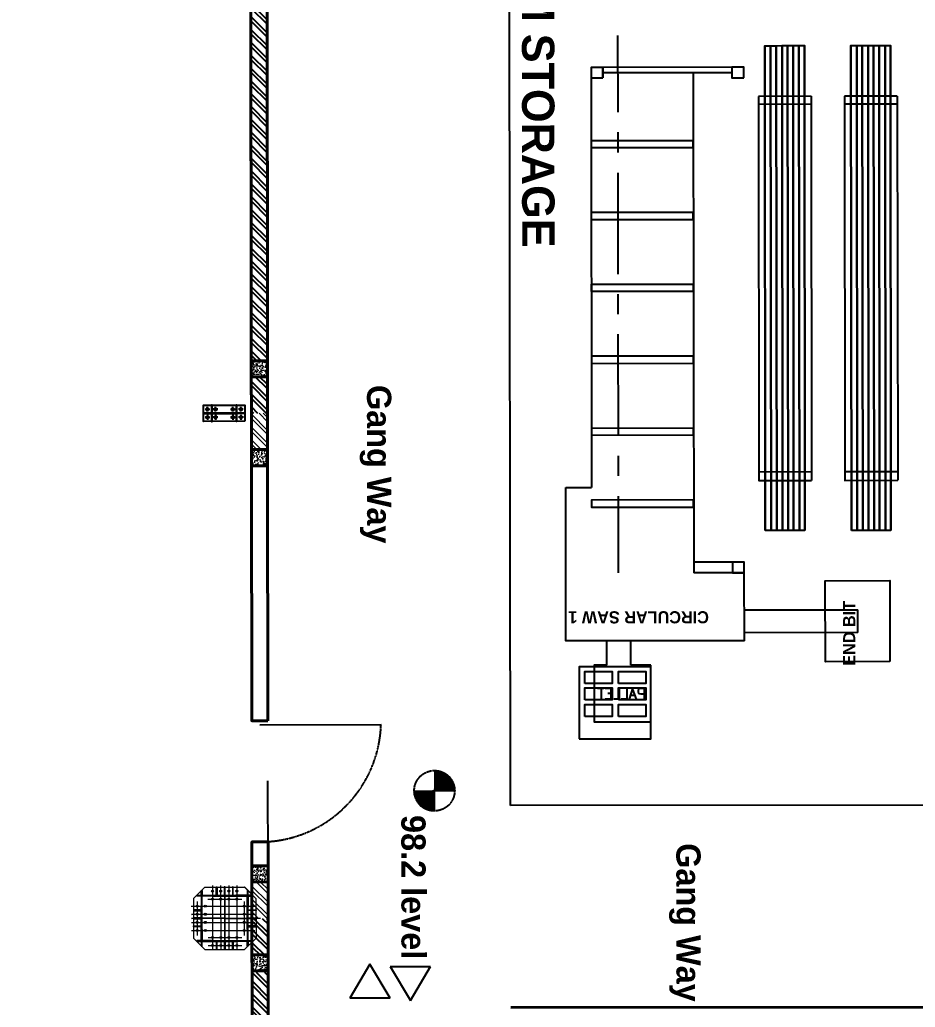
# Model space of a CAD drawing. Header units: feet. Extents: x -99009 to 3252343, y -11094690 to 9035152.
# Drawn here: x 2510470 to 2521547, y -1963804 to -1951585 of the extents above; entities that cross this region are included whole.
import ezdxf

# ---------------------------------------------------------------- set-up
doc = ezdxf.new("R2010")
doc.units = ezdxf.units.FT
doc.linetypes.add('CENTER', pattern=[2, 1.25, -0.25, 0.25, -0.25])
doc.linetypes.add('HIDDEN2', pattern=[0.1875, 0.125, -0.0625])
for name, color, linetype in [('1', 1, 'Continuous'), ('DOOR', 5, 'Continuous'), ('JOB', 4, 'Continuous'), ('K-LINE', 7, 'Continuous')]:
    doc.layers.add(name, color=color, linetype=linetype)
doc.layers.add('HATCH WALL', color=7, linetype='Continuous', true_color=0x7d7d7d)
for name, color, linetype, lineweight in [('Line', 7, 'Continuous', 13), ('NAMEPLATE-LINE', 1, 'Continuous', 0), ('RCC', 3, 'Continuous', 40), ('ROAD', 134, 'Continuous', 0), ('WALL', 10, 'Continuous', 40)]:
    doc.layers.add(name, color=color, linetype=linetype, lineweight=lineweight)
doc.styles.get("Standard").update_dxf_attribs({"font": 'GOTHICB.TTF'})
pattern_1 = [(45, (-189091.04, -251272.94), (-79.549513, 79.549513), []), (45, (-189038.01, -251272.94), (-79.549513, 79.549513), [])]

# ---------------------------------------------------------------- blocks, each defined once
blk = doc.blocks.new('DOOR 123')
blk.add_lwpolyline([(-1381, 0), (-1381, 1500, -0.410737)], format="xyb")
at = {"linetype": 'HIDDEN2'}
blk.add_lwpolyline([(-1381, 1499, -0.404482), (69, 0)], format="xyb", dxfattribs=at)
blk = doc.blocks.new('RCC COLUMN')
at = {"layer": 'ROAD'}
h = blk.add_hatch(dxfattribs=at)
h.set_pattern_fill('AR-CONC', color=252, scale=10)
h.set_pattern_definition([(50, (-23146.816, 205572.735), (71.726018, -6.275213), [7.5, -82.5]), (355, (-23146.82, 205572.735), (-13.875133, 75.219213), [6, -66]), (100.451444, (-23140.84, 205572.21), (57.850885, 68.944), [6.37402, -70.11421]), (46.1842, (-23146.82, 205592.735), (106.724133, -16.551928), [11.25, -123.75]), (96.635635, (-23137.92, 205591.36), (93.466195, 97.41186), [9.561034, -105.171376]), (351.184164, (-23146.82, 205592.73), (93.466195, 97.41186), [9, -99]), (21, (-23136.816, 205587.735), (59.690705, -40.261889), [7.5, -82.5]), (326, (-23136.82, 205587.735), (24.331533, 72.515005), [6, -66]), (71.451445, (-23131.84, 205584.38), (84.022238, 32.253115), [6.37402, -70.11421]), (37.5, (-23146.816, 205572.735), (1.2159855, 33.2893854), [0, -65.2, 0, -67, 0, -66.25]), (7.5, (-23146.816, 205572.735), (26.306954, 39.441171), [0, -38.2, 0, -63.7, 0, -25.25]), (327.5, (-23169.116, 205572.735), (53.3822436, -2.2554872), [0, -25, 0, -78, 0, -103.5]), (317.5, (-23179.116, 205572.735), (58.318617, 10.010498), [0, -32.5, 0, -51.8, 0, -73.5])])
h.paths.add_polyline_path([(-100, -115), (100, -115), (100, 85), (-100, 85)])
at = {"layer": 'RCC'}
blk.add_lwpolyline([(-100, -115), (100, -115), (100, 85), (-100, 85)], close=True, dxfattribs=at)
blk = doc.blocks.new('WALL FOR INNER GRID')
at = {"layer": 'HATCH WALL'}
h = blk.add_hatch(dxfattribs=at)
h.set_pattern_fill('ANSI32', color=256, scale=300, style=0)
h.set_pattern_definition(pattern_1)
h.paths.add_polyline_path([(31987, -23106), (32452, -23106), (32452, -23306), (31987, -23306)])
h = blk.add_hatch(dxfattribs=at)
h.set_pattern_fill('ANSI32', color=256, scale=300, style=0)
h.set_pattern_definition(pattern_1)
h.paths.add_polyline_path([(32652, -23306), (37572, -23306), (37572, -23106), (32652, -23106)])
h = blk.add_hatch(dxfattribs=at)
h.set_pattern_fill('ANSI32', color=256, scale=300, style=0)
h.set_pattern_definition([(45, (-183306.04, -251272.94), (-79.549513, 79.549513), []), (45, (-183253.01, -251272.94), (-79.549513, 79.549513), [])])
h.paths.add_polyline_path([(37772, -23106), (38237, -23106), (38237, -23306), (37772, -23306)])
at = {"layer": 'WALL'}
for points in [[(31987, -23106), (32437, -23106), (32437, -23306), (31987, -23306)], [(31987, -23106), (32437, -23106), (32437, -23306), (31987, -23306)], [(38237, -23306), (37787, -23306), (37787, -23106), (38237, -23106)], [(38237, -23306), (37787, -23306), (37787, -23106), (38237, -23106)]]:
    blk.add_lwpolyline(points, dxfattribs=at)
blk.add_lwpolyline([(32637, -23306), (37587, -23306), (37587, -23106), (32637, -23106)], close=True, dxfattribs=at)
at = {"xscale": -1, "rotation": 180}
blk.add_blockref('RCC COLUMN', (32537, -23221), dxfattribs=at)
at = {"rotation": 180}
blk.add_blockref('RCC COLUMN', (37687, -23221), dxfattribs=at)
blk = doc.blocks.new('BRICK HALF')
at = {"layer": 'NAMEPLATE-LINE'}
h = blk.add_hatch(dxfattribs=at)
h.set_pattern_fill('ANSI32', color=252, scale=300)
h.set_pattern_definition([(45, (612044.52, -48177.99), (-79.549513, 79.549513), []), (45, (612097.55, -48177.99), (-79.549513, 79.549513), [])])
h.paths.add_polyline_path([(0, 0), (450, 0), (450, -200), (0, -200)])
at = {"layer": 'WALL'}
blk.add_lwpolyline([(0, 0), (450, 0), (450, -200), (0, -200)], dxfattribs=at)
at = {"rotation": 180}
blk.add_blockref('RCC COLUMN', (550, -115), dxfattribs=at)
blk = doc.blocks.new('BRICK WORK RIGHT')
at = {"layer": 'NAMEPLATE-LINE'}
h = blk.add_hatch(dxfattribs=at)
h.set_pattern_fill('ANSI32', color=252, scale=300)
h.set_pattern_definition([(45, (610944.52, -49071.99), (-79.549513, 79.549513), []), (45, (610997.55, -49071.99), (-79.549513, 79.549513), [])])
h.paths.add_polyline_path([(0, 0), (-450, 0), (-450, -200), (0, -200)])
at = {"layer": 'WALL'}
blk.add_lwpolyline([(0, 0), (-450, 0), (-450, -200), (0, -200)], dxfattribs=at)
at = {"xscale": -1, "rotation": 180}
blk.add_blockref('RCC COLUMN', (-550, -115), dxfattribs=at)
blk = doc.blocks.new('zw$D17B')
at = {"color": 7, "lineweight": 0}
for p, q in [((-387, 246), (-246, 387)), ((-246, 387), (246, 387)), ((246, 387), (387, 246)), ((-387, -246), (-387, 246)), ((-138, 290), (-138, 278)), ((138, 290), (-138, 290)), ((138, 278), (-138, 278)), ((-2, 2), (-2, 278)), ((2, 2), (2, 278)), ((138, 290), (138, 278)), ((387, -246), (387, 246)), ((-287, 138), (-275, 138)), ((-287, -138), (-287, 138)), ((-275, -138), (-275, 138)), ((275, -138), (275, 138)), ((287, 138), (275, 138)), ((287, -138), (287, 138)), ((-275, 2), (275, 2)), ((-275, -2), (275, -2)), ((-2, -2), (-2, -278)), ((2, -2), (2, -278)), ((-287, -138), (-275, -138)), ((287, -138), (275, -138)), ((-246, -387), (-387, -246)), ((138, -278), (-138, -278)), ((-138, -290), (-138, -278)), ((138, -290), (-138, -290)), ((138, -290), (138, -278)), ((246, -387), (387, -246)), ((-246, -387), (246, -387))]:
    blk.add_line(p, q, dxfattribs=at)
at = {"color": 1, "lineweight": 0}
for p, q in [((-150, -413), (-150, 372)), ((-50, -410), (-50, 372)), ((0, -410), (0, 444)), ((50, -410), (50, 372)), ((150, -413), (150, 372)), ((-406, 150), (378, 150)), ((-237, -207), (-237, 213)), ((-207, 240), (213, 240)), ((237, -207), (237, 213)), ((337, -207), (337, 213)), ((-406, 50), (378, 50)), ((-406, -50), (378, -50)), ((-406, -150), (378, -150)), ((-207, -340), (213, -340))]:
    blk.add_line(p, q, dxfattribs=at)
at = {"color": 5, "lineweight": 0}
blk.add_line((-246, -387), (-246, -387), dxfattribs=at)
at = {"color": 3, "lineweight": 0}
for points in [[(-105, 290), (-105, 387), (-95, 387), (-95, 290)], [(-5, 290), (-5, 387), (5, 387), (5, 290)], [(105, 290), (105, 387), (95, 387), (95, 290)], [(-344, 278), (-287, 278), (-287, 290), (-344, 290)], [(-275, 138), (-275, 346), (-287, 346), (-287, 138)], [(-138, 278), (-275, 278), (-275, 290), (-138, 290)], [(138, 278), (275, 278), (275, 290), (138, 290)], [(275, 138), (275, 346), (287, 346), (287, 138)], [(343, 278), (287, 278), (287, 290), (343, 290)], [(-287, 105), (-387, 105), (-387, 95), (-287, 95)], [(-287, 105), (-387, 105), (-387, 95), (-287, 95)], [(-287, 5), (-387, 5), (-387, -5), (-287, -5)], [(-287, 5), (-387, 5), (-387, -5), (-287, -5)], [(287, 105), (387, 105), (387, 95), (287, 95)], [(287, 5), (387, 5), (387, -5), (287, -5)], [(-287, -105), (-387, -105), (-387, -95), (-287, -95)], [(-287, -105), (-387, -105), (-387, -95), (-287, -95)], [(287, -105), (387, -105), (387, -95), (287, -95)], [(-275, -138), (-275, -346), (-287, -346), (-287, -138)], [(275, -138), (275, -346), (287, -346), (287, -138)], [(-344, -278), (-287, -278), (-287, -290), (-344, -290)], [(-138, -278), (-275, -278), (-275, -290), (-138, -290)], [(-105, -290), (-105, -387), (-95, -387), (-95, -290)], [(-5, -290), (-5, -387), (5, -387), (5, -290)], [(105, -290), (105, -387), (95, -387), (95, -290)], [(138, -278), (275, -278), (275, -290), (138, -290)], [(343, -278), (287, -278), (287, -290), (343, -290)]]:
    blk.add_lwpolyline(points, close=True, dxfattribs=at)
at = {"color": 2, "lineweight": 0}
for centre in [(-150, 340), (-150, 240), (-50, 340), (-50, 240), (50, 340), (50, 240), (150, 340), (150, 240), (-337, 150), (-237, 150), (237, 150), (337, 150), (-337, 50), (-237, 50), (237, 50), (337, 50), (-337, -50), (-237, -50), (237, -50), (337, -50), (-337, -150), (-237, -150), (-150, -240), (-50, -240), (50, -240), (150, -240), (237, -150), (337, -150), (-150, -340), (-50, -340), (50, -340), (150, -340)]:
    blk.add_circle(centre, 12, dxfattribs=at)
blk = doc.blocks.new('RM STAND-01')
at = {"transparency": 33554687}
for points in [[(1638540, -1443054), (1632540, -1443054)], [(1638540, -1443121), (1632540, -1443121), (1632540, -1443054), (1638540, -1443054)], [(1633167, -1442970), (1637920, -1442970)], [(1633167, -1443622), (1637920, -1443622), (1637920, -1442970)], [(1633167, -1442970), (1633167, -1443622)], [(1633266, -1442970), (1633266, -1443622)], [(1637815, -1442970), (1637815, -1443622)], [(1638540, -1443194), (1632540, -1443194), (1632540, -1443121), (1638540, -1443121)], [(1638540, -1443262), (1632540, -1443262), (1632540, -1443194), (1638540, -1443194)], [(1638540, -1443330), (1632540, -1443330), (1632540, -1443262), (1638540, -1443262)], [(1638540, -1443403), (1632540, -1443403), (1632540, -1443330), (1638540, -1443330)], [(1638540, -1443471), (1632540, -1443471), (1632540, -1443403), (1638540, -1443403)], [(1638540, -1443544), (1632540, -1443544), (1632540, -1443471), (1638540, -1443471)], [(1632540, -1443544), (1638540, -1443544)]]:
    blk.add_lwpolyline(points, dxfattribs=at)
at = {"color": 1, "transparency": 33554687}
for points in [[(1638540, -1443054), (1638540, -1443121)], [(1638540, -1443121), (1638540, -1443194)], [(1638540, -1443194), (1638540, -1443262)], [(1638540, -1443262), (1638540, -1443330)], [(1638540, -1443330), (1638540, -1443403)], [(1638540, -1443403), (1638540, -1443471)], [(1638540, -1443471), (1638540, -1443544)]]:
    blk.add_lwpolyline(points, dxfattribs=at)
blk = doc.blocks.new('24')
h = blk.add_hatch(color=7)
h.dxf.hatch_style = 1
edge = h.paths.add_edge_path()
edge.add_ellipse((0, 0), major_axis=(15, 0), ratio=1, start_angle=0, end_angle=360)
at = {"color": 1}
for p, q in [((-30, 0), (30, 0)), ((0, 30), (0, -30))]:
    blk.add_line(p, q, dxfattribs=at)
at = {"color": 7}
blk.add_circle((0, 0), 15, dxfattribs=at)
blk = doc.blocks.new('zw$CD60')
at = {"color": 1}
for p, rotation in [((-50, 50), 270), ((50, -50), 90.00000000000001)]:
    blk.add_blockref('24', p, dxfattribs=dict(at, rotation=rotation))
at = {"color": 1, "xscale": -1}
for p, rotation in [((50, 50), 89.99999999999982), ((-50, -50), 270)]:
    blk.add_blockref('24', p, dxfattribs=dict(at, rotation=rotation))
blk = doc.blocks.new('FD824G4')
at = {"color": 3}
blk.add_lwpolyline([(943529, 463794), (944043, 463794), (944043, 463594), (943529, 463594)], close=True, dxfattribs=at)
at = {"color": 1}
blk.add_lwpolyline([(943629, 463794), (943629, 463594), (943636, 463594), (943636, 463691), (943936, 463691), (943936, 463594), (943943, 463594), (943943, 463794), (943936, 463794), (943936, 463696), (943636, 463696), (943636, 463794)], close=True, dxfattribs=at)
at = {"color": 4}
for points in [[(943629, 463696), (943629, 463691), (943529, 463691), (943529, 463696)], [(943943, 463696), (943943, 463691), (944043, 463691), (944043, 463696)]]:
    blk.add_lwpolyline(points, close=True, dxfattribs=at)
at = {"color": 1, "xscale": -1, "rotation": 270}
blk.add_blockref('zw$CD60', (943629, 463694), dxfattribs=at)
at = {"color": 1, "rotation": 90}
blk.add_blockref('zw$CD60', (943943, 463694), dxfattribs=at)

msp = doc.modelspace()

# ---------------------------------------------------------------- hatches: boundary and pattern name
at = {"linetype": 'CENTER'}
h = msp.add_hatch(dxfattribs=at)
h.set_pattern_fill('ANSI31', color=256, angle=270.065051714)
h.set_pattern_definition([(315.0650517141, (2817680.78645, 8207016.21485), (0.0882879375238, 0.0884886438352), [])])
h.paths.add_polyline_path([(2515349.65708, -1961125.0954, 0.4142135624), (2515599.94076, -1961374.8114), (2515599.65692, -1961124.81156)])
h.paths.add_polyline_path([(2515599.65692, -1961124.81156), (2515849.65676, -1961124.52772, 0.4142135624), (2515599.37308, -1960874.81172)])

# ---------------------------------------------------------------- linework, layer by layer
for p, q in [((2513541.67027, -1962073.39), (2513540.45498, -1961002.99327)), ((2514802.13001, -1963271.56226), (2514552.60702, -1963691.84584)), ((2515052.6067, -1963691.27815), (2514802.13001, -1963271.56226)), ((2515052.16288, -1963300.37404), (2515302.63957, -1963720.08993)), ((2515302.63957, -1963720.08993), (2515552.16256, -1963299.80636))]:
    msp.add_line(p, q)
at = {"transparency": 33554687}
for points in [[(2517870.89448, -1952727.62975), (2517869.81637, -1951778.06153)], [(2517682.43767, -1952174.79862), (2517536.35148, -1952174.96449), (2517536.49957, -1952305.39915), (2517682.58576, -1952305.23329)], [(2517536.35148, -1952174.96449), (2517542.25144, -1957371.48257)], [(2519278.95676, -1952172.98599), (2517682.43767, -1952174.79862)], [(2517682.58576, -1952305.23329), (2517682.43767, -1952174.79862), (2517682.58576, -1952305.23329)], [(2519425.19635, -1952303.25479), (2519425.04826, -1952172.82012), (2519278.95676, -1952172.98599), (2519279.10485, -1952303.42066), (2519425.19635, -1952303.25479)], [(2519279.03376, -1952240.81191), (2517682.51468, -1952242.62455)], [(2518799.03779, -1952241.35688), (2518806.06323, -1958429.17528)], [(2517871.46315, -1953228.49708), (2517871.17881, -1952978.06208)], [(2518800.08627, -1953164.83392), (2518799.99149, -1953081.35382), (2517537.38219, -1953082.78734), (2517537.47697, -1953166.26744), (2518800.08627, -1953164.83392)], [(2517873.16916, -1954731.10436), (2517871.74748, -1953478.93207)], [(2518801.09922, -1954057.00791), (2518800.99852, -1953968.31064), (2517538.38921, -1953969.74416), (2517538.48992, -1954058.44143), (2518801.09922, -1954057.00791)], [(2518802.10624, -1954943.96472), (2518802.01146, -1954860.48462), (2517539.40216, -1954861.91815), (2517539.49694, -1954945.39825), (2518802.10624, -1954943.96472)], [(2517873.73191, -1955226.75717), (2517873.45349, -1954981.53935)], [(2517875.43792, -1956729.36446), (2517874.01624, -1955477.19216)], [(2518803.11918, -1955836.13606), (2518803.01848, -1955747.44144), (2517540.40918, -1955748.87497), (2517540.50988, -1955837.56959), (2518803.11918, -1955836.13606)], [(2518804.1262, -1956723.09022), (2518804.03143, -1956639.61543), (2517541.42213, -1956641.04896), (2517541.5169, -1956724.52375), (2518804.1262, -1956723.09022)], [(2517876.00658, -1957230.23179), (2517875.72225, -1956979.79945)], [(2517223.99318, -1957371.84391), (2517542.25144, -1957371.48257)], [(2517732.23123, -1959270.3978), (2517226.14939, -1959270.97239), (2517223.99318, -1957371.84391)], [(2518805.13915, -1957615.26421), (2518805.03845, -1957526.56959), (2517542.42914, -1957528.00312), (2517542.52985, -1957616.69774), (2518805.13915, -1957615.26421)], [(2517877.36902, -1958430.22969), (2517876.29092, -1957480.66678)], [(2519432.15071, -1958428.46444), (2519432.00262, -1958298.02977), (2518805.91514, -1958298.74061)], [(2519432.15071, -1958428.46444), (2519432.00262, -1958298.02977), (2519285.91112, -1958298.19564), (2519286.05921, -1958428.63031), (2519432.15071, -1958428.46444)], [(2519433.10442, -1959268.46668), (2519432.15071, -1958428.46444), (2518806.06323, -1958429.17528)], [(2521233.3948, -1959527.29237), (2520435.13526, -1959528.19869), (2520433.99792, -1958526.45872), (2521232.25746, -1958525.55241), (2521233.3948, -1959527.29237)], [(2519432.67199, -1958887.59702), (2520836.14501, -1958886.00357)], [(2520836.46489, -1959167.74426), (2520836.14501, -1958886.00357)], [(2520836.46489, -1959167.74426), (2519432.99187, -1959169.33771)], [(2518029.6261, -1959270.06015), (2517732.23123, -1959270.3978)], [(2517732.5748, -1959573.00453), (2517732.23123, -1959270.3978)], [(2519433.10442, -1959268.46668), (2518029.6261, -1959270.06015)], [(2518029.96967, -1959572.66688), (2518029.6261, -1959270.06015)], [(2517732.5748, -1959573.00453), (2517576.05426, -1959573.18224), (2517576.84803, -1960272.31281), (2518275.98126, -1960271.51904)], [(2518275.18749, -1959572.38847), (2518029.96967, -1959572.66688)], [(2518275.98126, -1960271.51904), (2518275.18749, -1959572.38847)], [(2517696.38038, -1959860.00386), (2517618.12277, -1959860.09271)], [(2517659.86016, -1959860.04533), (2517660.00825, -1959990.48)], [(2517785.22575, -1959990.33783), (2517785.07766, -1959859.90316), (2517712.03191, -1959859.98609)], [(2517884.20928, -1959859.79061), (2517884.35737, -1959990.22528), (2517816.5288, -1959990.30229)], [(2517978.12373, -1959859.68398), (2517978.27182, -1959990.11865), (2517910.44324, -1959990.19566)], [(2518098.26683, -1959989.98241), (2518051.16417, -1959859.60105), (2518009.57487, -1959990.08311)], [(2518197.39846, -1959989.86986), (2518197.25036, -1959859.43519), (2518150.29579, -1959859.4885), (2518129.43302, -1959864.72672), (2518124.21646, -1959869.95247), (2518119.02236, -1959885.60992), (2518119.04014, -1959901.26409), (2518124.26977, -1959916.90705), (2518129.49818, -1959922.12094), (2518150.3728, -1959927.31442), (2518197.32737, -1959927.26111)], [(2517785.22575, -1959990.33783), (2517712.18, -1959990.42076)], [(2517785.14874, -1959922.51191), (2517743.41135, -1959922.55929)], [(2518082.56792, -1959948.26013), (2518025.179, -1959948.32529)]]:
    msp.add_lwpolyline(points, dxfattribs=at)
for points in [[(2515052.16288, -1963300.37404), (2515552.16256, -1963299.80636)], [(2515052.6067, -1963691.27815), (2514552.60702, -1963691.84584)]]:
    msp.add_lwpolyline(points)
at = {"linetype": 'CENTER'}
msp.add_circle((2515599.65692, -1961124.81156), 250, dxfattribs=at)
at = {"layer": '1'}
msp.add_arc((2520410.24778, -1978395.99612), 100000, 84.1346387202, 194.3871675539, dxfattribs=at)
at = {"layer": 'JOB'}
for p, q in [((2516540.31201, -1961308.18178), (2516519.3276, -1942825.69369)), ((2521842.82552, -1961302.16148), (2516540.31201, -1961308.18178))]:
    msp.add_line(p, q, dxfattribs=at)
at = {"layer": 'K-LINE', "transparency": 33554687}
msp.add_lwpolyline([(2517390.48068, -1960484.65181), (2518276.2221, -1960483.64617), (2518275.20988, -1959592.11583), (2517389.46847, -1959593.12147), (2517390.48068, -1960484.65181)], dxfattribs=at)
at = {"layer": 'K-LINE', "color": 1}
for points in [[(2517460.92879, -1959799.65417), (2517460.7578, -1959649.04839), (2517797.17592, -1959648.66643), (2517797.34691, -1959799.27221)], [(2517877.5396, -1959799.18116), (2517877.36861, -1959648.57538), (2518213.78672, -1959648.19342), (2518213.95771, -1959798.79921)], [(2517461.15752, -1960001.11386), (2517460.98653, -1959850.50807), (2517797.40465, -1959850.12611), (2517797.57564, -1960000.7319)], [(2517877.76833, -1960000.64085), (2517877.59734, -1959850.03507), (2518214.01545, -1959849.65311), (2518214.18644, -1960000.25889)], [(2517461.39292, -1960208.4413), (2517461.22192, -1960057.83552), (2517797.64004, -1960057.45356), (2517797.81103, -1960208.05934)], [(2517878.00372, -1960207.96829), (2517877.83273, -1960057.36251), (2518214.25084, -1960056.98055), (2518214.42184, -1960207.58633)]]:
    msp.add_lwpolyline(points, close=True, dxfattribs=at)
at = {"layer": 'WALL'}
msp.add_line((2528824.63392, -1963794.23618), (2516543.64183, -1963808.17961), dxfattribs=at)
for points in [[(2513539.60929, -1960258.1296), (2513536.0282, -1957104.0051), (2513336.02833, -1957104.23217), (2513339.60942, -1960258.35667)], [(2513541.64845, -1962054.17178), (2513541.31234, -1961758.12863), (2513341.31247, -1961758.3557), (2513341.64858, -1962054.39885)]]:
    msp.add_lwpolyline(points, close=True, dxfattribs=at)

# ---------------------------------------------------------------- block references
for name, p, rotation in [('RM STAND-01', (3961374.90787, -317728.11161), 270.0650517140735), ('RM STAND-01', (3962439.25525, -317726.90318), 270.0650517140735), ('FD824G4', (3456257.504, -1491688.90881), 180.0650517140735), ('BRICK HALF', (2513535.29021, -1956454.00552), 270.0650517140735)]:
    msp.add_blockref(name, p, dxfattribs=dict(rotation=rotation))
at = {"color": 5, "lineweight": 0, "rotation": 270.0650517140735}
for p in [(2513005.38597, -1962704.05769), (2513005.42559, -1962702.89319)]:
    msp.add_blockref('zw$D17B', p, dxfattribs=at)
at = {"layer": 'DOOR', "rotation": 270.0650517140735}
msp.add_blockref('DOOR 123', (2513441.23371, -1961688.92887), dxfattribs=at)
at = {"layer": 'WALL', "rotation": 270.0650517140735}
for name, p in [('WALL FOR INNER GRID', (2536597.48468, -1918190.88175)), ('BRICK WORK RIGHT', (2513542.38644, -1962704.17136)), ('WALL FOR INNER GRID', (2536611.67685, -1930690.95863))]:
    msp.add_blockref(name, p, dxfattribs=at)

# ---------------------------------------------------------------- texts
at = {"layer": 'K-LINE', "color": 0, "transparency": 33554684, "extrusion": (0, 0, -1), "text_generation_flag": 2}
msp.add_text('CIRCULAR SAW 1', height=150, rotation=179.934948286, dxfattribs=at).set_placement((-2518994.35449, -1958903.176))
at = {"layer": 'K-LINE', "insert": (2517078.17633, -1948133.07136), "char_height": 400, "attachment_point": 1, "rotation": 270.065051714}
msp.add_mtext_dynamic_manual_height_columns('FORGING RM STORAGE', width=9617.5958366, gutter_width=13567.9983, heights=[0], dxfattribs=at)
at = {"layer": 'K-LINE', "char_height": 300, "width": 2495.2996665, "attachment_point": 1, "rotation": 270.065051714}
for insert in [(2515065.25013, -1956103.92078), (2518891.38158, -1961774.0257)]:
    msp.add_mtext('{Gang Way}', dxfattribs=dict(at, insert=insert))
at = {"layer": 'K-LINE', "color": 0, "transparency": 33554684, "insert": (2520808.29035, -1962368.7478), "char_height": 150, "width": 6383.4101245, "attachment_point": 7, "rotation": 90.065051714}
msp.add_mtext('{\\pxqc;END BIT}', dxfattribs=at)
at = {"layer": 'Line', "lineweight": 5, "insert": (2516489.81071, -1961424.38386), "char_height": 300, "width": 7764, "attachment_point": 1, "rotation": 270.065051714}
msp.add_mtext('{\\P\\P98.2 level}', dxfattribs=at)

doc.saveas('drawing.dxf')
